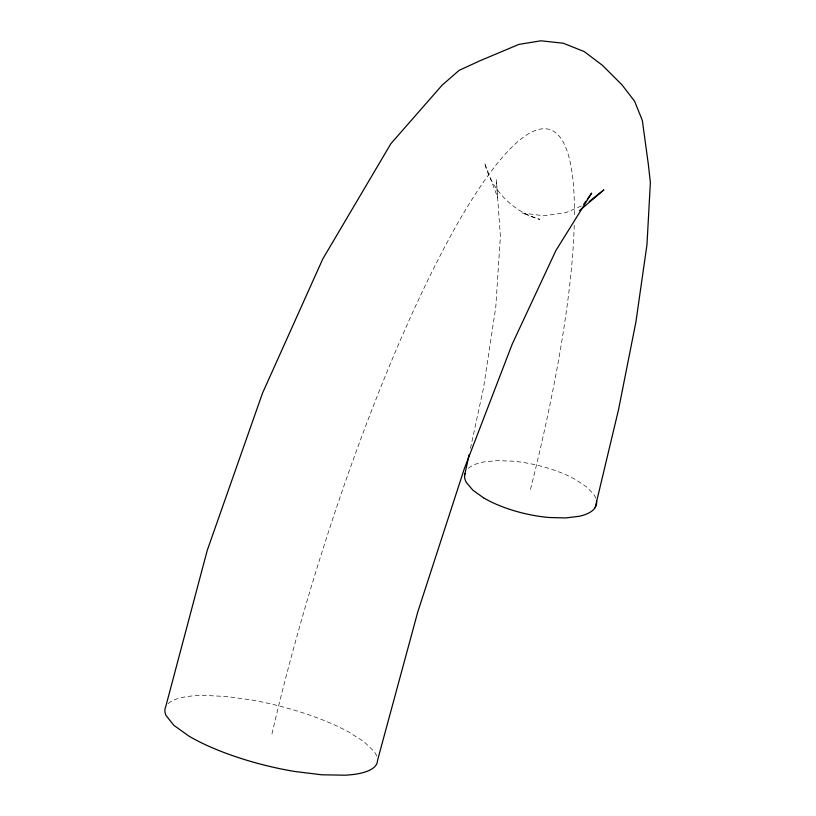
<?xml version="1.0" encoding="UTF-8"?>
<svg xmlns="http://www.w3.org/2000/svg" width="816" height="816" viewBox="0 0 816 816"><rect width="100%" height="100%" fill="white"/><g stroke="black" fill="none" stroke-linecap="round" stroke-linejoin="round"><path stroke-width="0.61" stroke-dasharray="4.08 3.06" d="M470.455 448.372L483.582 387.62L495.781 307.03L500.402 236.293L496.342 179.693L497.729 197.645L484.582 162.925C491.467 190.057 513.04 211.813 539.906 219.443L521.863 212.945L543.793 215.781L565.753 212.711L581.686 205.856M271.973 733.819A484.622 92.126 -72.7 0 1 461.468 216.73A484.622 92.126 -72.7 0 1 574.393 217.117M574.229 225.185A484.622 92.126 -72.7 0 1 530.492 489.396M168.167 703.627A107.763 30.253 14.2 0 1 204.224 695.405L226.817 696.527L251.971 700.046A110.384 31.018 14.2 0 1 348.289 731.748L364.12 741.795L374.156 751.546A107.794 30.274 14.2 0 1 376.727 756.116M595.823 498.239A66.535 24.776 13 0 0 593.548 494.108L586.347 486.724L575.555 479.563A68.105 25.367 13 0 0 513.213 461.213L497.76 460.601L484.357 461.856A66.524 24.766 13 0 0 467.119 469.598"/><path stroke-width="1.22" d="M464.559 475.657L469.118 454.573M595.16 507.603L618.528 409.663L635.909 321.953L646.966 244.729L650.372 182.57L648.373 164.597L642.335 120.431L634.562 101.184L621.935 84.793L602.3 65.219L584.174 51.551L563.234 43.228L540.967 40.8L518.915 44.39L479.828 60.823L459.143 70.349L442.18 85.109L390.925 143.626L322.748 259.019L262.477 393.251L207.244 550.372L165.628 707.064A107.763 30.253 14.2 0 0 165.995 715.418L173.839 725.312L188.863 736.063A110.191 30.916 14.2 0 0 294.239 771.406L321.586 774.782L344.964 775.2A107.794 30.274 14.2 0 0 377.533 760.369L417.731 612.092L464.304 468.721L512.224 344.097L555.951 250.43L591.641 193.117L587.306 199.216M583.685 204.296L585.857 201.246M579.564 210.61L603.86 189.883L589.183 201.562M483.541 497.821L472.964 490.273L466.517 482.705A66.524 24.766 13 0 1 464.916 473.515M596.588 501.228A66.535 24.776 13 0 1 579.156 516.293L565.539 517.936L549.331 517.517A68.034 25.316 13 0 1 483.541 497.821"/></g></svg>
